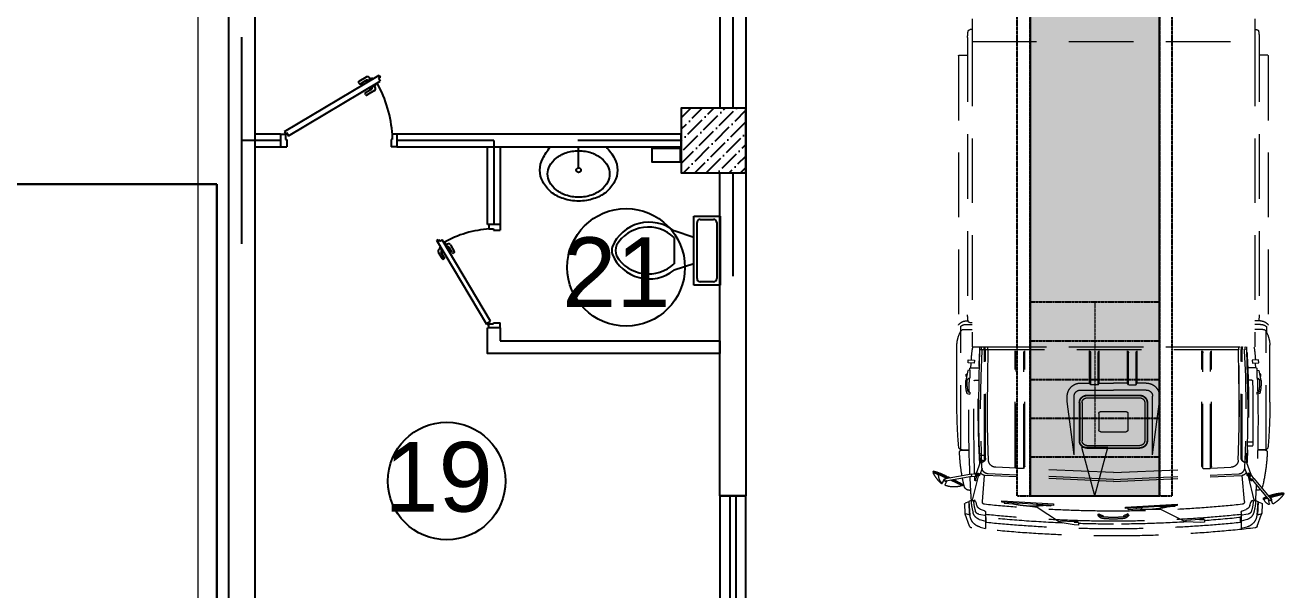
# Model space of a CAD drawing. Header units: millimetres. Extents: x 42452 to 2852333, y -419346 to 834876.
# Drawn here: x 2524363 to 2534103, y 577583 to 581954 of the extents above; entities that cross this region are included whole.
import ezdxf

# ---------------------------------------------------------------- set-up
doc = ezdxf.new("R2010")
doc.units = ezdxf.units.MM
doc.linetypes.add('( Hidden )', pattern=[0.275, 0.15, -0.125])
doc.linetypes.add('DASHED', pattern=[0.75, 0.5, -0.25])
doc.layers.add('Arakesmelerin x_tti', color=7, linetype='Continuous')
for name, color, linetype, lineweight in [('Arakesmelerin x_tti_Ном._пера__1', 7, 'Continuous', 15), ('cad-block.com_Pen_No__7', 7, 'Continuous', 60), ('memar', 7, 'Continuous', 25), ('ДВЕРИ', 7, 'Continuous', 5), ('Соедин_роз', 94, 'Continuous', 30)]:
    doc.layers.add(name, color=color, linetype=linetype, lineweight=lineweight)
doc.styles.get("Standard").update_dxf_attribs({"font": 'arial.ttf'})
doc.styles.add('СГЕНЕРИР_СТИЛЬ_1', font='arial.ttf')
doc.dimstyles.new('col mtn', dxfattribs={"dimtxt": 250, "dimasz": 100, "dimexe": 1.25, "dimexo": 0.625, "dimgap": 70, "dimtad": 1, "dimdec": 0, "dimtxsty": 'Standard', "dimblk": 'ARCHTICK', "dimcen": 2.5, "dimadec": 0, "dimazin": 0, "dimtfac": 1, "dimtdec": 0, "dimtmove": 0, "dimatfit": 3, "dimldrblk": 'ARCHTICK', "dimfxl": 300, "dimfxlon": 1, "dimlwd": 9, "dimlwe": 9, "dimarcsym": 0})

# ---------------------------------------------------------------- blocks, each defined once
blk = doc.blocks.new('qapi 700')
at = {"layer": 'ДВЕРИ', "color": 251, "lineweight": 25, "true_color": 0x636466}
for p, q in [((1281619.6, 90085.8), (1281659.2, 90085.8)), ((1281651.3, 89997.1), (1281651.3, 90033.9)), ((1281651.3, 90033.9), (1281659.2, 90033.9)), ((1281659.2, 90033.9), (1281659.2, 90085.8)), ((1282419.6, 90085.8), (1282379.9, 90085.8)), ((1282379.9, 90033.9), (1282379.9, 90085.2)), ((1282387.8, 90033.9), (1282379.9, 90033.9)), ((1282387.8, 89997.1), (1282387.8, 90033.9)), ((1281619.6, 89997.1), (1281651.3, 89997.1)), ((1282368.3, 90009.8), (1281734.7, 89633.4)), ((1282395.4, 89979.8), (1281741.3, 89591.2)), ((1282381.6, 89987.4), (1282368.3, 90009.8)), ((1282388.4, 89991.5), (1282381.6, 89987.4)), ((1282419.6, 89997.1), (1282387.8, 89997.1)), ((1282419.6, 89997.1), (1282387.8, 89997.1)), ((1282395.4, 89979.8), (1282388.4, 89991.5)), ((1281811.6, 89685.5), (1281761.9, 89655.9)), ((1281775.1, 89697.9), (1281825.6, 89727.9)), ((1281835.3, 89711.6), (1281794.3, 89687.2)), ((1281814.4, 89680.8), (1281811.6, 89685.5)), ((1281836.4, 89725.1), (1281838, 89722.4)), ((1281733.2, 89604.8), (1281746.9, 89612.9)), ((1281741.3, 89591.2), (1281733.2, 89604.8)), ((1281746.9, 89612.9), (1281734.7, 89633.4)), ((1281761.9, 89655.9), (1281764.7, 89651.2)), ((1281776.4, 89664.6), (1281769.5, 89676.2)), ((1281785, 89616.9), (1281787.4, 89612.9)), ((1281787.4, 89612.9), (1281837.2, 89642.5)), ((1281791.5, 89676.3), (1281792.8, 89674.3)), ((1281802, 89621.6), (1281809.2, 89609.3)), ((1281819.9, 89628.6), (1281818.3, 89631.3)), ((1281871.8, 89650.1), (1281830.8, 89625.8)), ((1281831, 89603.8), (1281881.5, 89633.8)), ((1281837.2, 89642.5), (1281834.8, 89646.5)), ((1281884.3, 89644.7), (1281882.7, 89647.4))]:
    blk.add_line(p, q, dxfattribs=at)
for centre, radius, start, end in [((1282471.1, 90051.9), 821.4, 183.40765, 209.57059), ((1281783.2, 89684.3), 15.9, 120.71329, 210.71329), ((1281798.4, 89680.4), 7.94, 120.71329, 210.71329), ((1281829.6, 89721.1), 7.94, 30.71329, 120.71329), ((1281831.2, 89718.4), 7.94, 300.71329, 30.71329), ((1281822.9, 89617.4), 15.9, 210.71329, 300.71329), ((1281826.8, 89632.6), 7.94, 210.71329, 300.71329), ((1281875.8, 89643.3), 7.94, 30.71329, 120.71329), ((1281877.4, 89640.6), 7.94, 300.71329, 30.71329)]:
    blk.add_arc(centre, radius, start, end, dxfattribs=at)
blk = doc.blocks.new('MAS1')
at = {"layer": 'cad-block.com_Pen_No__7', "color": 252, "linetype": 'DASHED', "lineweight": 9, "ltscale": 1000, "true_color": 0x939598}
for p, q in [((136685.5, 768058.2), (136685.5, 767882.4)), ((138873, 768058.2), (138873, 767882.4)), ((136651.3, 767914.1), (136651.3, 765765.5)), ((136685.5, 767973.9), (136670.6, 767973.9)), ((138873, 767973.9), (138887.9, 767973.9)), ((138907.2, 767914.1), (138907.2, 765765.5)), ((138873, 767882.4), (136685.5, 767882.4)), ((136685.5, 767882.4), (136685.5, 765518.8)), ((138873, 767882.4), (138873, 765518.8)), ((136580.5, 767771.8), (136580.5, 765772.4)), ((136580.5, 767771.8), (136580.5, 765599.3)), ((136580.5, 767771.8), (136580.5, 765772.4)), ((136580.5, 767771.8), (136580.5, 765599.3)), ((136584, 767776.4), (136651.3, 767776.4)), ((138974.5, 767776.4), (138907.2, 767776.4)), ((138978, 767771.8), (138978, 765772.4)), ((138978, 767771.8), (138978, 765599.3)), ((136595.2, 765675.7), (136595.2, 765633.5)), ((136622.1, 765654.1), (136685.5, 765654.1)), ((136642, 765719.5), (136685.5, 765719.5)), ((136642, 765692.7), (136685.5, 765692.7)), ((138873, 765705.7), (138887.9, 765705.7)), ((138916.5, 765692.7), (138873, 765692.7)), ((138936.5, 765654.1), (138873, 765654.1)), ((138916.5, 765719.5), (138903.6, 765719.5)), ((138963.4, 765675.7), (138963.4, 765633.5)), ((136597.6, 764723), (136597.6, 765638)), ((138960.9, 764723), (138960.9, 765638)), ((136568.4, 765089.6), (136568.4, 765532.9)), ((138873, 765518.8), (136685.5, 765518.8)), ((136740.8, 765291.9), (136746.2, 765487.2)), ((136745.1, 765472.3), (136746, 765480.5)), ((136745.7, 765497.9), (136746.4, 765518.8)), ((136746.2, 765487.2), (136746.5, 765497)), ((138812, 765497), (136746.5, 765497)), ((136755.4, 765291.9), (136763.7, 765487.2)), ((136758.7, 765499.9), (136758.7, 765515.5)), ((138797, 765518.3), (136761.5, 765518.3)), ((136763.7, 765487.2), (136764.5, 765497)), ((136779.5, 765499.9), (136779.5, 765515.5)), ((136782.4, 764651.6), (136782.4, 765497)), ((136787, 765499.9), (136787, 765515.5)), ((136789.8, 764655.7), (136789.8, 765497)), ((136806.6, 764875.3), (136806.6, 765518.8)), ((136807.3, 765499.9), (136807.3, 765515.5)), ((136808, 765291.2), (136810.1, 765497)), ((137019.5, 764593.4), (137019.5, 765487.2)), ((137027.3, 764577.6), (137027.3, 765471.5)), ((137085.9, 764576.2), (137085.9, 765471.5)), ((137093.7, 764593.4), (137093.7, 765487.2)), ((137595.7, 765239.9), (137595.7, 765487.2)), ((137603.5, 765224.2), (137603.5, 765471.5)), ((137662.1, 765224.2), (137662.1, 765471.5)), ((137669.9, 765239.9), (137669.9, 765487.2)), ((137888.6, 765239.9), (137888.6, 765487.2)), ((137896.5, 765224.2), (137896.5, 765471.5)), ((137955, 765224.2), (137955, 765471.5)), ((137962.9, 765239.9), (137962.9, 765487.2)), ((138464.8, 764593.4), (138464.8, 765487.2)), ((138472.6, 764576.2), (138472.6, 765471.5)), ((138531.2, 764577.6), (138531.2, 765471.5)), ((138539, 764593.4), (138539, 765487.2)), ((138750.5, 765291.2), (138748.4, 765497)), ((138751.3, 765499.9), (138751.3, 765515.5)), ((138768.7, 764655.7), (138768.7, 765497)), ((138771.6, 765499.9), (138771.6, 765515.5)), ((138776.1, 764651.6), (138776.1, 765497)), ((138779, 765499.9), (138779, 765515.5)), ((138794.8, 765487.2), (138794.1, 765497)), ((138803.1, 765291.9), (138794.8, 765487.2)), ((138799.9, 765499.9), (138799.9, 765515.5)), ((138812.4, 765487.2), (138812, 765497)), ((138812.9, 765497.9), (138812.1, 765518.8)), ((138817.7, 765291.9), (138812.4, 765487.2)), ((138813.4, 765472.3), (138812.6, 765480.5)), ((138990.1, 765089.6), (138990.1, 765532.9)), ((136654.4, 765394.4), (136655.9, 765418.8)), ((136703.1, 765391.4), (136654.4, 765394.4)), ((136655.9, 765418.8), (136704.6, 765415.7)), ((136673.4, 765355.2), (136739.5, 765355.2)), ((136676.7, 765355.2), (136678.7, 765389.4)), ((136704.6, 765415.7), (136703.1, 765391.4)), ((138885.1, 765355.2), (138819, 765355.2)), ((138902.7, 765418.8), (138853.9, 765415.7)), ((138853.9, 765415.7), (138855.4, 765391.4)), ((138855.4, 765391.4), (138904.2, 765394.4)), ((138881.9, 765355.2), (138879.9, 765389.4)), ((138904.2, 765394.4), (138902.7, 765418.8)), ((136653.6, 765335.7), (136637, 765257.6)), ((136638.9, 765288.9), (136638.9, 765308.4)), ((136638.9, 765308.4), (136647.8, 765308.4)), ((136638.9, 765288.9), (136643.6, 765288.9)), ((136668.2, 765337.7), (136653.6, 765335.7)), ((136668.2, 765337.7), (136668.2, 765277.1)), ((136706.9, 765260.5), (136736.3, 765260.5)), ((136737.4, 765047.8), (136740.8, 765292)), ((136804.6, 765047.5), (136808, 765291.2)), ((138753.9, 765047.5), (138750.5, 765291.2)), ((138821.2, 765047.8), (138817.7, 765292)), ((138851.6, 765260.5), (138822.2, 765260.5)), ((138890.3, 765337.7), (138905, 765335.7)), ((138890.3, 765337.7), (138890.3, 765277.1)), ((138905, 765335.7), (138921.6, 765257.6)), ((138919.6, 765308.4), (138910.8, 765308.4)), ((138919.6, 765288.9), (138914.9, 765288.9)), ((138919.6, 765288.9), (138919.6, 765308.4)), ((136668.2, 765166.8), (136655.6, 765168.6)), ((136668.2, 765166.8), (136668.2, 765153.1)), ((137524.4, 765237.9), (137595.9, 765237.9)), ((137524.4, 765237.9), (137595.9, 765237.9)), ((137524.4, 765184.4), (137779.3, 765184.4)), ((137602.9, 765224.8), (137596.6, 765236.1)), ((137660.9, 765223.8), (137604.6, 765223.8)), ((137662.6, 765224.8), (137668.9, 765236.1)), ((137669.6, 765237.9), (137779.3, 765237.9)), ((137888.9, 765237.9), (137779.3, 765237.9)), ((138034.1, 765184.4), (137779.3, 765184.4)), ((137895.9, 765224.8), (137889.6, 765236.1)), ((137897.6, 765223.8), (137953.9, 765223.8)), ((137955.6, 765224.8), (137961.9, 765236.1)), ((138034.1, 765237.9), (137962.6, 765237.9)), ((138034.1, 765237.9), (137962.6, 765237.9)), ((138890.3, 765166.8), (138902.9, 765168.6)), ((138890.3, 765166.8), (138890.3, 765153.1)), ((136646.7, 765157), (136668.2, 765153.1)), ((137422.1, 765096.5), (137422.1, 765135.6)), ((137475.6, 764681.5), (137422.1, 765096.6)), ((137475.6, 764681.5), (137475.6, 765135.6)), ((137515.7, 765086.4), (137515.7, 764792.2)), ((137518.9, 765086.4), (137518.9, 764792.2)), ((137536.6, 765086.9), (137536.6, 764791.7)), ((137985, 765144.3), (137573.6, 765144.3)), ((137985, 765141.1), (137573.6, 765141.1)), ((137985, 765123.4), (137573.6, 765123.4)), ((138022, 765086.9), (138022, 764791.7)), ((138039.7, 765086.4), (138039.7, 764792.2)), ((138042.8, 765086.4), (138042.8, 764792.2)), ((138083, 764681.5), (138083, 765135.6)), ((138083, 764681.5), (138136.5, 765096.6)), ((138136.5, 765096.5), (138136.5, 765135.6)), ((138911.8, 765157), (138890.3, 765153.1)), ((136738.3, 764901), (136737.4, 765047.7)), ((136805.6, 764902), (136804.6, 765047.5)), ((137666.9, 765002.8), (137666.9, 764875.8)), ((137876.9, 765017.5), (137681.6, 765017.5)), ((137891.6, 765002.8), (137891.6, 764875.8)), ((138752.9, 764902), (138753.9, 765047.5)), ((138820.2, 764901), (138821.2, 765047.7)), ((136742.7, 764705.4), (136738.3, 764901)), ((136810, 764707.5), (136805.6, 764902)), ((138748.6, 764707.5), (138752.9, 764902)), ((138815.8, 764705.4), (138820.2, 764901)), ((136700.8, 764782), (136738.2, 764782)), ((137876.9, 764861.1), (137681.6, 764861.1)), ((136603, 764718.5), (136663.1, 764718.5)), ((136609, 764720.5), (136663.1, 764720.5)), ((136701.2, 764750.7), (136739.3, 764750.7)), ((136746.1, 764617.1), (136742.7, 764705.4)), ((136753.4, 764692.5), (136749.8, 764629.7)), ((136756.3, 764695.3), (136758.8, 764695.3)), ((136812.4, 764643.1), (136810, 764707.5)), ((137985, 764755.2), (137573.6, 764755.2)), ((137985, 764737.5), (137573.6, 764737.5)), ((137985, 764734.3), (137573.6, 764734.3)), ((138746.1, 764643.1), (138748.6, 764707.5)), ((138812.1, 764680.6), (138777.4, 764680.6)), ((138802.2, 764695.3), (138799.7, 764695.3)), ((138805.1, 764692.5), (138808.7, 764629.7)), ((138812.4, 764617.1), (138815.8, 764705.4)), ((138955.5, 764718.5), (138895.4, 764718.5)), ((138949.6, 764720.5), (138895.5, 764720.5)), ((136748.7, 764624.2), (136717.3, 764537.1)), ((136763.7, 764579.6), (136744.9, 764527.2)), ((137026.4, 764578.8), (136869.2, 764586)), ((137026.7, 764578.2), (137020.5, 764589.6)), ((137083.9, 764576.2), (137029.3, 764576.2)), ((137779.3, 764544.8), (137085.9, 764576.2)), ((137086.5, 764578.2), (137092.7, 764589.6)), ((137779.3, 764544.8), (138472.6, 764576.2)), ((138472.1, 764578.2), (138465.8, 764589.6)), ((138474.6, 764576.2), (138529.3, 764576.2)), ((138531.8, 764578.2), (138538.1, 764589.6)), ((138532.1, 764578.8), (138689.4, 764586)), ((138812.1, 764641.6), (138777.4, 764641.6)), ((138794.8, 764579.6), (138813.7, 764527.2)), ((138809.8, 764624.2), (138841.2, 764537.1)), ((136693, 764500.4), (136561.1, 764343.3)), ((136706.4, 764489.1), (136574.6, 764332)), ((136688.6, 764332.5), (136734.5, 764517.9)), ((136693, 764500.4), (136710.3, 764524.1)), ((136693, 764500.4), (136706.4, 764489.1)), ((136706.4, 764489.1), (136726.8, 764510.3)), ((136716.5, 764531.5), (136710.3, 764524.1)), ((136710.3, 764524.1), (136726.8, 764510.3)), ((136716, 764486), (136720.1, 764503.4)), ((136732.9, 764517.6), (136726.8, 764510.3)), ((136765.3, 764320.7), (136783.1, 764522.7)), ((137779.3, 764477.5), (136786.3, 764522.4)), ((137779.3, 764477.5), (138772.2, 764522.4)), ((138793.2, 764320.7), (138775.4, 764522.7)), ((138869.9, 764332.5), (138824, 764517.9)), ((138842.5, 764486), (138834.7, 764519.4)), ((138835.4, 764519.9), (138844.8, 764518.2)), ((138839.9, 764540.9), (138848.5, 764539.4)), ((138844.8, 764518.2), (138848.5, 764539.4)), ((138874, 764515), (138844.8, 764518.2)), ((138877, 764532.4), (138848.5, 764539.4)), ((138874, 764515), (138877, 764532.4)), ((138874, 764515), (139076, 764479.4)), ((138877, 764532.4), (139079, 764496.7)), ((138943.7, 764451.5), (139023.5, 764488.7)), ((138944.4, 764446.4), (139031.9, 764487.2)), ((138947.8, 764442.6), (139040.3, 764485.7)), ((139051.3, 764501.6), (139132.2, 764539.4)), ((139059.7, 764500.2), (139135.6, 764535.6)), ((139068, 764498.7), (139136.4, 764530.5)), ((139080.3, 764451.4), (139068.3, 764480.8)), ((139101.3, 764467.1), (139087.4, 764493.3)), ((139103.5, 764461.6), (139087.5, 764493.2)), ((139131, 764528.1), (139131.5, 764527)), ((139175.8, 764547.7), (139131.5, 764527.1)), ((139132.2, 764539.4), (139135.6, 764535.6)), ((139132.5, 764539.1), (139170.9, 764557)), ((139135.6, 764535.6), (139136.4, 764530.5)), ((139175.4, 764551.9), (139135.9, 764533.4)), ((139171.8, 764542.3), (139170.4, 764545.2)), ((139170.9, 764557), (139175.4, 764551.9)), ((139175.4, 764551.9), (139175.8, 764547.7)), ((136463.9, 764389.3), (136460.3, 764383.5)), ((136460.3, 764383.5), (136460.8, 764379.3)), ((136460.3, 764383.5), (136570.2, 764354.1)), ((136460.8, 764379.3), (136567.4, 764350.8)), ((136574.8, 764359.6), (136463.9, 764389.3)), ((136666.3, 764408), (136675.9, 764408)), ((138892.2, 764408), (138882.6, 764408)), ((138943.7, 764451.5), (138944.4, 764446.4)), ((138944.4, 764446.4), (138947.8, 764442.6)), ((138953.1, 764445.1), (138953.2, 764444.9)), ((136465.6, 764374.7), (136466.4, 764377.8)), ((136546.9, 764307.1), (136557.1, 764340.9)), ((136571.7, 764304.5), (136578.8, 764335.1)), ((136586.1, 764345.7), (136618.3, 764337.1)), ((136588.9, 764349), (136620.7, 764340.5)), ((136620.5, 764347.3), (136593.5, 764354.6)), ((136611.2, 764333.2), (136612.6, 764338.6)), ((136620.7, 764340.5), (136618.3, 764337.1)), ((136620.5, 764347.3), (136620.7, 764340.5)), ((136628.3, 764301.9), (136630.8, 764232)), ((136660, 764318.8), (136632, 764307.5)), ((136662.7, 764321.8), (136659.9, 764321.7)), ((136659.9, 764321.7), (136663.6, 764214.4)), ((136677.7, 764328.9), (136660.7, 764320.9)), ((136660.7, 764320.9), (136669.4, 764215.8)), ((136687.2, 764328.9), (136677.7, 764328.9)), ((136685.2, 764332.5), (136688.6, 764332.5)), ((136687.9, 764328.9), (136687.9, 764332.5)), ((136707.5, 764330.8), (136694.5, 764325.6)), ((136712.4, 764315.2), (136707.5, 764330.8)), ((136716.3, 764315.2), (136712.4, 764315.2)), ((136723.4, 764290.8), (136716.3, 764315.2)), ((137286, 764301.6), (137285.3, 764289.9)), ((137285.3, 764289.9), (137685, 764266.2)), ((137685.7, 764277.9), (137286, 764301.6)), ((137303.9, 764288.8), (137303.5, 764282)), ((137303.5, 764282), (137410.7, 764275.7)), ((137410.7, 764275.7), (137411.1, 764282.5)), ((138642.3, 764327.7), (138242.7, 764303.3)), ((138242.7, 764303.3), (138243.4, 764291.6)), ((138243.4, 764291.6), (138643, 764316)), ((138261.9, 764292.7), (138262.3, 764285.9)), ((138262.3, 764285.9), (138369.6, 764292.4)), ((138368.7, 764273.8), (138444.3, 764286.2)), ((138369.6, 764292.4), (138369.1, 764299.3)), ((138517.7, 764301.5), (138517.3, 764308.3)), ((138624.9, 764308), (138517.7, 764301.5)), ((138624.5, 764314.8), (138624.9, 764308)), ((138643, 764316), (138642.3, 764327.7)), ((138835.1, 764290.8), (138842.3, 764315.2)), ((138842.3, 764315.2), (138846.2, 764315.2)), ((138846.2, 764315.2), (138851, 764330.8)), ((138851, 764330.8), (138864, 764325.6)), ((138873.4, 764332.5), (138869.9, 764332.5)), ((138870.6, 764328.9), (138870.6, 764332.5)), ((138871.3, 764328.9), (138880.8, 764328.9)), ((138880.8, 764328.9), (138897.8, 764320.9)), ((138897.8, 764320.9), (138889.2, 764215.8)), ((138898.6, 764321.7), (138894.9, 764214.4)), ((138895.8, 764321.8), (138898.6, 764321.7)), ((138898.5, 764318.8), (138926.5, 764307.5)), ((138930.2, 764301.9), (138927.8, 764232)), ((136667, 764129.6), (136632.1, 764223.9)), ((136663.5, 764217.3), (136634.8, 764226.6)), ((136669.5, 764214.6), (136663.6, 764214.4)), ((136780.9, 764250.1), (136752, 764260.4)), ((136790, 764237.2), (136790, 764206.6)), ((136790, 764206.6), (136790, 764113.1)), ((136794.9, 764163.1), (136794.9, 764197.7)), ((137080.3, 764188.3), (137080.8, 764195.1)), ((137105.7, 764186.4), (137080.3, 764188.3)), ((137085.7, 764181), (137086.2, 764187.9)), ((137099.3, 764180.2), (137099.8, 764186.8)), ((137105.7, 764186.4), (137106.2, 764192.8)), ((137109.8, 764184.4), (137109.6, 764179.5)), ((137217.1, 764178.1), (137109.8, 764184.4)), ((137231.3, 764169.9), (137407.6, 764257.2)), ((137407.6, 764257.2), (137484.1, 764260.5)), ((137558.9, 764266.9), (137559.3, 764273.7)), ((137666.1, 764260.5), (137558.9, 764266.9)), ((137659.6, 764215.4), (137667.4, 764225.2)), ((137666.5, 764267.3), (137666.1, 764260.5)), ((137675.1, 764211.7), (137667.4, 764225.2)), ((137667.4, 764225.2), (137700.6, 764209.6)), ((137669, 764204.1), (137675.1, 764211.7)), ((137685, 764266.2), (137685.7, 764277.9)), ((137700.6, 764209.6), (137700.6, 764206.3)), ((137891.1, 764225.2), (137857.9, 764209.6)), ((137857.9, 764209.6), (137857.9, 764206.3)), ((137883.4, 764211.7), (137891.1, 764225.2)), ((137889.6, 764204.1), (137883.4, 764211.7)), ((137898.9, 764215.4), (137891.1, 764225.2)), ((138204.1, 764165.9), (138368.7, 764273.8)), ((138763.6, 764163.1), (138763.6, 764197.7)), ((138768.5, 764237.2), (138768.5, 764198.2)), ((138768.5, 764206.6), (138768.5, 764113.1)), ((138777.6, 764250.1), (138806.5, 764260.4)), ((138889.1, 764214.6), (138894.9, 764214.4)), ((138891.5, 764129.6), (138926.4, 764223.9)), ((138895, 764217.3), (138923.7, 764226.6)), ((136747.3, 764123.9), (136790, 764113.1)), ((137075.4, 764181.6), (137074.3, 764162.1)), ((137074.3, 764162.1), (137108.4, 764160)), ((137109.6, 764179.5), (137075.4, 764181.6)), ((137108.4, 764160), (137216.2, 764163.4)), ((137216.2, 764163.4), (137217.1, 764178.1)), ((137216.6, 764170.7), (137231.3, 764169.9)), ((138082.1, 764160.9), (138048, 764158.9)), ((138048, 764158.9), (138049.2, 764139.4)), ((138049.2, 764139.4), (138083.3, 764141.4)), ((138052, 764166.1), (138051.7, 764172.9)), ((138077.4, 764167.3), (138052, 764166.1)), ((138058.2, 764159.5), (138057.9, 764166.4)), ((138071.9, 764160.3), (138071.5, 764167)), ((138077.4, 764167.3), (138077.1, 764173.7)), ((138189, 764172.3), (138081.8, 764165.8)), ((138081.8, 764165.8), (138082.1, 764160.9)), ((138083.3, 764141.4), (138189.9, 764157.7)), ((138189.9, 764157.7), (138189, 764172.3)), ((138189.5, 764165), (138204.1, 764165.9)), ((138811.2, 764123.9), (138768.5, 764113.1))]:
    blk.add_line(p, q, dxfattribs=at)
at = {"layer": 'cad-block.com_Pen_No__7', "color": 252, "linetype": 'DASHED', "lineweight": 9, "ltscale": 1000, "true_color": 0x939598, "flags": 128}
for points in [[(137779.3, 764492.1), (136809.4, 764536, -0.39005), (136762, 764583.8), (136757.4, 764705.9), (136753, 764901.2), (136752, 765047.7), (136755.4, 765291.8)], [(137779.3, 764492.1), (138749.1, 764536, 0.39005), (138796.5, 764583.8), (138801.1, 764705.9), (138805.5, 764901.2), (138806.5, 765047.7), (138803.1, 765291.8)], [(136677.7, 764328.9, 0.049602), (136693.7, 764234.1)], [(136696.9, 764320.1, 0.051562), (136711.1, 764247)], [(138861.6, 764320.1, -0.051562), (138847.4, 764247)], [(138880.8, 764328.9, -0.049602), (138864.8, 764234.1)]]:
    blk.add_lwpolyline(points, format="xyb", dxfattribs=at)
for points in [[(136739.4, 764527.4), (136731.1, 764522.6), (136722.8, 764527.4), (136722.8, 764537), (136731.1, 764541.8), (136739.4, 764537)], [(138819.1, 764527.4), (138827.4, 764522.6), (138835.7, 764527.4), (138835.7, 764537), (138827.4, 764541.8), (138819.1, 764537)]]:
    blk.add_lwpolyline(points, close=True, dxfattribs=at)
for points in [[(136737.1, 764223.5), (136753.9, 764220.1), (136781.5, 764216.3)], [(138821.5, 764223.5), (138804.7, 764220.1), (138777, 764216.3)], [(136741, 764183.2), (136753.9, 764178.6), (136790, 764169)], [(138817.5, 764183.2), (138804.7, 764178.6), (138768.5, 764169)]]:
    blk.add_lwpolyline(points, dxfattribs=at)
at = {"layer": 'cad-block.com_Pen_No__7', "color": 252, "linetype": 'DASHED', "lineweight": 9, "ltscale": 1000, "true_color": 0x939598}
for centre in [(136731.1, 764532.2), (138827.4, 764532.2)]:
    blk.add_circle(centre, 5.86, dxfattribs=at)
for centre, radius, start, end in [((136945.5, 767914.1), 294.1, 170.91528, 180), ((136670.6, 767958.1), 15.8, 90, 170.91528), ((138887.9, 767958.1), 15.8, 9.08472, 90), ((138613.1, 767914.1), 294.1, 0, 9.08472), ((136641.7, 767729.2), 74.6, 140.69752, 145.17401), ((136641.7, 767729.2), 74.6, 140.69752, 145.17401), ((138916.8, 767729.2), 74.6, 34.82599, 39.30248), ((136945.5, 765765.5), 294.1, 180, 189.08472), ((138613.1, 765765.5), 294.1, 350.91528, 0), ((136641.7, 765645), 74.6, 89.75302, 145.17401), ((136641.7, 765620.6), 72.1, 89.75302, 130.20716), ((136622.1, 765627.7), 26.4, 90, 150.197), ((138887.9, 765721.5), 15.8, 270, 350.91528), ((138916.8, 765645), 74.6, 34.82599, 90.24698), ((138916.8, 765620.6), 72.1, 49.79284, 90.24698), ((138936.5, 765627.7), 26.4, 29.803, 90), ((136802, 765524.6), 233.7, 150.197, 177.98719), ((138756.6, 765524.6), 233.7, 2.01281, 29.803), ((137321.6, 765396.2), 641.5, 168.97941, 178.11701), ((144381.8, 765050.2), 7648.4, 176.83596, 183.25318), ((136747.3, 765498.6), 1.76, 203.63036, 244.26798), ((136761.5, 765515.5), 2.83, 90, 180), ((136761.5, 765499.9), 2.83, 180, 270), ((136782.4, 765515.5), 2.83, 90, 180), ((136782.4, 765499.9), 2.83, 180, 270), ((136789.8, 765515.5), 2.83, 90, 180), ((136789.8, 765499.9), 2.83, 180, 270), ((136810.1, 765515.5), 2.83, 90, 180), ((136810.1, 765499.9), 2.83, 180, 270), ((137007.8, 765471.5), 19.5, 0, 53.1301), ((137105.4, 765471.5), 19.5, 126.8699, 180), ((137583.9, 765471.5), 19.5, 0, 53.1301), ((137681.6, 765471.5), 19.5, 126.8699, 180), ((137876.9, 765471.5), 19.5, 0, 53.1301), ((137974.6, 765471.5), 19.5, 126.8699, 180), ((138453.1, 765471.5), 19.5, 0, 53.1301), ((138550.8, 765471.5), 19.5, 126.8699, 180), ((138748.4, 765515.5), 2.83, 0, 90), ((138748.4, 765499.9), 2.83, 270, 0), ((138717.2, 765518.6), 48.8, 359.63162, 0.19369), ((138768.7, 765515.5), 2.83, 0, 90), ((138768.7, 765499.9), 2.83, 270, 0), ((138715.5, 765507.5), 58.6, 10.60497, 11.08187), ((138776.1, 765515.5), 2.83, 0, 90), ((138776.1, 765499.9), 2.83, 270, 0), ((138797, 765515.5), 2.83, 0, 90), ((138797, 765499.9), 2.83, 270, 0), ((138811.3, 765498.6), 1.76, 295.73202, 336.36964), ((131176.7, 765050.2), 7648.4, 356.74682, 3.16404), ((138236.9, 765396.2), 641.5, 1.88299, 11.02059), ((136673.4, 765350.3), 4.88, 90, 178.14933), ((137319.6, 765362.5), 641.5, 177.28777, 177.59794), ((137319.6, 765362.5), 641.5, 177.28777, 177.59794), ((138238.9, 765362.5), 641.5, 2.40206, 2.71223), ((138885.1, 765350.3), 4.88, 1.85067, 90), ((136940.4, 765236.3), 304.2, 175.98305, 195.10758), ((136952.8, 765236.6), 304.9, 176.02775, 192.88471), ((136668.2, 765257.6), 19.5, 90, 179.6797), ((146126, 764953.6), 9465.9, 178.04231, 178.70462), ((146126, 764953.6), 9465.9, 177.5969, 177.67478), ((154535.2, 764972.9), 17835.4, 179.09151, 181.46253), ((136706.9, 765255.6), 4.88, 90, 179.09151), ((138851.6, 765255.6), 4.88, 0.90849, 90), ((121023.3, 764972.9), 17835.4, 358.60326, 0.90849), ((129432.5, 764953.6), 9465.9, 2.32522, 2.4031), ((138890.3, 765257.6), 19.5, 0.3203, 90), ((129432.5, 764953.6), 9465.9, 1.29538, 1.95769), ((138605.7, 765236.6), 304.9, 347.11529, 3.97225), ((138618.1, 765236.3), 304.2, 344.89242, 4.01695), ((137524.4, 765135.6), 102.3, 90, 180), ((137524.4, 765135.6), 48.8, 90, 180), ((137603.5, 765239.9), 7.81, 180, 208.96893), ((137604.6, 765225.8), 1.95, 208.96893, 270), ((137660.9, 765225.8), 1.95, 270, 331.03107), ((137662.1, 765239.9), 7.81, 331.03107, 0), ((137896.5, 765239.9), 7.81, 180, 208.96893), ((137897.6, 765225.8), 1.95, 208.96893, 270), ((137953.9, 765225.8), 1.95, 270, 331.03107), ((137955, 765239.9), 7.81, 331.03107, 0), ((138034.1, 765135.6), 102.3, 0, 90), ((138034.1, 765135.6), 48.8, 0, 90), ((140247.2, 765069.1), 3678.8, 179.68044, 185.06189), ((146126, 764953.6), 9465.9, 178.78582, 182.89373), ((137573.6, 765086.4), 57.8, 90, 180), ((137573.6, 765086.4), 54.7, 90, 180), ((137573.6, 765086.4), 37, 90, 180), ((137985, 765086.4), 57.8, 0, 90), ((137985, 765086.4), 54.7, 0, 90), ((137985, 765086.4), 37, 0, 90), ((129432.5, 764953.6), 9465.9, 357.43677, 1.21418), ((135311.4, 765069.1), 3678.8, 354.93811, 0.31956), ((137681.6, 765002.8), 14.6, 90, 180), ((137876.9, 765002.8), 14.6, 0, 90), ((137681.6, 764875.8), 14.6, 180, 270), ((137876.9, 764875.8), 14.6, 270, 0), ((137573.6, 764792.2), 57.8, 180, 270), ((137573.6, 764792.2), 54.7, 180, 270), ((137573.6, 764792.2), 37, 180, 270), ((137985, 764792.2), 54.7, 270, 0), ((137985, 764792.2), 37, 270, 0), ((137985, 764792.2), 57.8, 270, 0), ((136609, 764746.8), 26.4, 185.06189, 270), ((136603, 764703.9), 14.6, 90, 182.29688), ((137958.2, 764758.2), 1371, 182.29688, 193.37909), ((136756.3, 764692.3), 2.93, 90, 176.72951), ((138802.2, 764692.3), 2.93, 3.27049, 90), ((138949.6, 764746.8), 26.4, 270, 354.93811), ((137600.3, 764758.2), 1371, 349.96994, 357.70312), ((138955.5, 764703.9), 14.6, 357.70312, 90), ((136730.3, 764630.9), 19.5, 340.18877, 356.72951), ((136639, 764828.6), 240.7, 300.59761, 305.09867), ((136620.4, 764824.2), 247, 304.82162, 307.54171), ((136753.1, 764651.6), 29.3, 307.54171, 0), ((136760.5, 764655.7), 29.3, 305.09867, 0), ((136871.8, 764645.4), 59.5, 182.17686, 267.40995), ((137027.3, 764593.4), 7.81, 180, 208.96893), ((137028.5, 764579.2), 1.95, 208.96893, 233.88482), ((137084.7, 764579.2), 1.95, 306.11518, 331.03107), ((137085.9, 764593.4), 7.81, 331.03107, 0), ((138472.6, 764593.4), 7.81, 180, 208.96893), ((138473.8, 764579.2), 1.95, 208.96893, 233.88482), ((138530.1, 764579.2), 1.95, 306.11518, 331.03107), ((138531.2, 764593.4), 7.81, 331.03107, 0), ((138686.7, 764645.4), 59.5, 272.59005, 357.82314), ((138798, 764655.7), 29.3, 180, 234.90133), ((138805.4, 764651.6), 29.3, 180, 232.45829), ((138919.6, 764828.6), 240.7, 234.90133, 239.40239), ((138938.1, 764824.2), 247, 232.45829, 235.17838), ((138828.2, 764630.9), 19.5, 183.27049, 199.81123), ((154535.2, 764972.9), 17835.4, 181.55464, 181.56128), ((136711.3, 764487.1), 4.88, 181.56128, 346.88356), ((136731.1, 764532.2), 14.6, 160.18877, 340.18876), ((136788.2, 764562.3), 39.9, 203.97954, 267.40995), ((138770.4, 764562.3), 39.9, 272.59005, 336.02046), ((138827.4, 764532.2), 14.6, 199.81123, 19.81123), ((138847.2, 764487.1), 4.88, 193.11644, 358.43872), ((121023.3, 764972.9), 17835.4, 358.43872, 358.53632), ((129432.5, 764953.6), 9465.9, 356.69543, 357.32948), ((137600.3, 764758.2), 1371, 346.62091, 349.23528), ((139357.8, 763809.6), 763.6, 116.89465, 122.71685), ((139357.8, 763809.6), 763.6, 107.28315, 114.63798), ((139273.1, 764146.1), 423.1, 104.15818, 119.05128), ((139077.5, 764488.1), 11.2, 221.50005, 26.89712), ((139077.5, 764488.1), 11.2, 26.89712, 118.49995), ((139077.5, 764488.1), 8.79, 260, 80), ((139034.4, 764528.9), 97.7, 320.10689, 357.57784), ((138913.6, 764676.6), 293, 312.40386, 331.75968), ((139127.1, 764524.9), 4.88, 357.57784, 25), ((139167.4, 764540.2), 4.88, 331.75968, 25), ((136434.7, 763966.9), 423.1, 70.05065, 85.84182), ((136666.3, 764450.9), 43, 193.37909, 214.65049), ((136666.3, 764450.9), 43, 238.30164, 270), ((146126, 764953.6), 9465.9, 183.04982, 183.30457), ((146126, 764953.6), 9465.9, 183.30457, 183.73467), ((129432.5, 764953.6), 9465.9, 356.26533, 356.69543), ((138892.2, 764450.9), 43, 270, 346.62091), ((138957.6, 764447), 4.88, 205, 253.15195), ((139012.8, 764629.3), 195.3, 253.15195, 289.30469), ((139075.8, 764449.5), 4.88, 289.30469, 22.16445), ((139105.6, 764469.4), 4.88, 207.83555, 320.10689), ((139107.9, 764463.8), 4.88, 206.89712, 312.40386), ((136470.3, 764373.4), 4.88, 165, 218.24032), ((136696.6, 764551.7), 293, 218.24032, 237.59614), ((136542.2, 764308.5), 4.88, 237.59614, 343.10288), ((136567.9, 764337.7), 11.2, 163.10288, 346.89712), ((136567.9, 764337.7), 11.2, 101.50005, 163.10288), ((136567.9, 764337.7), 8.79, 140, 320), ((136576.5, 764303.4), 4.88, 166.89712, 292.30894), ((136556.1, 764353.1), 58.6, 292.30894, 340.09226), ((136567.9, 764337.7), 11.2, 346.89712, 358.49995), ((136434.7, 763966.9), 423.1, 64.15818, 67.53615), ((136634.2, 764302.1), 5.86, 111.98311, 182), ((136685.2, 764337.4), 4.88, 184.28612, 270), ((136687.2, 764319.2), 9.77, 5.10651, 90), ((136767.4, 764303.6), 45.9, 196.2602, 250.31667), ((136784.8, 764319), 19.5, 174.97093, 264.02719), ((137794, 773964.9), 9718.1, 264.02719, 269.91331), ((137764.6, 773964.9), 9718.1, 270.08669, 275.97281), ((138401.7, 764985.1), 700.1, 263.4398, 283.53912), ((138773.8, 764319), 19.5, 275.97281, 5.02907), ((138791.1, 764303.6), 45.9, 289.68333, 343.7398), ((138871.3, 764319.2), 9.77, 90, 174.89349), ((138873.4, 764337.4), 4.88, 270, 355.71388), ((138924.3, 764302.1), 5.86, 358, 68.01689), ((136636.6, 764232.2), 5.86, 182, 252.01689), ((136636.6, 764225.5), 4.79, 148.38251, 200.30447), ((136772.5, 764224.3), 103.5, 184.70103, 255.88567), ((136766.3, 764254), 75.2, 195.29087, 250.34618), ((136743.8, 764257), 34.2, 196.91325, 258.54125), ((136776.3, 764237.2), 13.7, 0, 70.31667), ((136780.2, 764206.6), 9.77, 0, 82.30395), ((137794, 773886.8), 9718.1, 264.07023, 269.91331), ((137794, 773864.3), 9718.1, 264.07023, 265.75674), ((137525.6, 764959.4), 700.1, 256.55627, 276.65559), ((137735.8, 764268.5), 92.8, 214.86056, 224.03186), ((137704.2, 764237.9), 48.8, 224.03186, 264.01134), ((137702.8, 764245.9), 43.9, 231.02014, 263.94138), ((137779.3, 764966.5), 768.6, 263.94138, 270), ((137779.3, 764953.8), 768.6, 264.01134, 270), ((137705.5, 764206.3), 4.88, 180, 264.46021), ((137764.6, 773886.8), 9718.1, 270.08669, 275.92977), ((137779.3, 764966.5), 768.6, 270, 276.05862), ((137779.3, 764953.8), 768.6, 270, 275.98866), ((137853, 764206.3), 4.88, 275.53979, 0), ((137854.4, 764237.9), 48.8, 275.98866, 315.96814), ((137855.8, 764245.9), 43.9, 276.05862, 308.97986), ((137822.8, 764268.5), 92.8, 315.96814, 325.13944), ((137764.6, 773864.3), 9718.1, 272.39135, 275.92977), ((138782.2, 764237.2), 13.7, 109.68333, 180), ((138778.3, 764206.6), 9.77, 97.69605, 180), ((138786, 764224.3), 103.5, 284.11433, 355.29897), ((138792.2, 764254), 75.2, 289.65382, 344.70913), ((138814.7, 764257), 34.2, 281.45875, 343.08675), ((138921.9, 764232.2), 5.86, 287.98311, 358), ((138921.9, 764225.5), 4.79, 339.69553, 31.61749), ((136685.3, 764136.3), 19.5, 200.30447, 263.48454), ((137779.3, 773714.9), 9660.4, 263.48454, 276.51546), ((136799.8, 764163.1), 4.88, 180, 264.278), ((137779.3, 773938.5), 9829.2, 264.278, 275.722), ((137794, 773864.3), 9718.1, 266.59013, 269.91331), ((137764.6, 773864.3), 9718.1, 270.08669, 271.67431), ((138758.8, 764163.1), 4.88, 275.722, 0), ((138873.2, 764136.3), 19.5, 276.51546, 339.69553)]:
    blk.add_arc(centre, radius, start, end, dxfattribs=at)
blk = doc.blocks.new('Линия_324', base_point=(1823131.7, -1670291.3))
at = {"layer": 'Arakesmelerin x_tti', "linetype": 'Continuous', "lineweight": 0, "true_color": 0x000000}
blk.add_hatch(color=18, dxfattribs=at).paths.add_polyline_path([(1823131.7, -1672091.3), (1823231.7, -1671718.1), (1823031.7, -1671718.1)])
at = {"layer": 'Arakesmelerin x_tti_Ном._пера__1', "linetype": '( Hidden )'}
blk.add_line((1823131.7, -1670591.3), (1823131.7, -1671718.1), dxfattribs=at)
at = {"layer": 'Arakesmelerin x_tti_Ном._пера__1', "linetype": 'Continuous'}
for p, q in [((1823131.7, -1672091.3), (1823031.7, -1671718.1)), ((1823031.7, -1671718.1), (1823231.7, -1671718.1)), ((1823131.7, -1672091.3), (1823231.7, -1671718.1))]:
    blk.add_line(p, q, dxfattribs=at)
blk = doc.blocks.new('_ArchTick')
at = {"color": 0, "linetype": 'ByBlock', "const_width": 0.15}
blk.add_lwpolyline([(-0.5, -0.5), (0.5, 0.5)], dxfattribs=at)
blk = doc.blocks.new('*D209')
at = {"layer": 'Defpoints', "color": 0, "lineweight": 30, "transparency": 16777216}
for p in [(2525703, 600311.6), (2525939.9, 600311.6), (2525939.7, 576311.2)]:
    blk.add_point(p, dxfattribs=at)
at = {"layer": 'memar', "color": 0, "lineweight": 9, "transparency": 16777216}
for p, q in [((2525939.3, 600311.6), (2525701.7, 600311.6)), ((2525703, 576311.2), (2525703, 600311.6)), ((2525939.1, 576311.2), (2525701.7, 576311.2))]:
    blk.add_line(p, q, dxfattribs=at)
at = {"layer": 'memar', "color": 0, "lineweight": 9, "transparency": 16777216, "xscale": 100, "yscale": 100, "zscale": 100}
for p, rotation in [((2525703, 600311.6), 90), ((2525703, 576311.2), 270)]:
    blk.add_blockref('_ArchTick', p, dxfattribs=dict(at, rotation=rotation))
at = {"layer": 'memar', "color": 0, "lineweight": 25, "transparency": 16777216, "insert": (2525505.3, 588311.4), "char_height": 250, "attachment_point": 5, "rotation": 90}
blk.add_mtext('24000', dxfattribs=at)

msp = doc.modelspace()

# ---------------------------------------------------------------- hatches: boundary and pattern name
at = {"layer": 'memar', "linetype": 'Continuous', "lineweight": 25}
msp.add_hatch(color=256, dxfattribs=at).paths.add_polyline_path([(2533140.06035, 585311.57849), (2532140.06035, 585311.57849), (2532140.06035, 578311.57849), (2533140.06035, 578311.57849)])
at = {"layer": 'memar', "lineweight": 25}
h = msp.add_hatch(dxfattribs=at)
h.set_pattern_fill('ANSI36', color=256, scale=500)
h.set_pattern_definition([(45, (827242.44, 2863409.09), (33.1456304, 121.533978), [156.25, -31.25, 0, -31.25])])
h.paths.add_polyline_path([(2529440.05661, 581311.57411), (2529440.05661, 580811.57411), (2529940.05661, 580811.57411), (2529940.05661, 581311.57411)])

# ---------------------------------------------------------------- linework, layer by layer
at = {"layer": 'memar', "linetype": '( Hidden )', "lineweight": 25}
for p, q in [((2532040.06035, 578311.57849), (2532040.06035, 585411.57849)), ((2533240.06035, 578311.57849), (2533240.06035, 585411.57849)), ((2532140.06035, 579811.57849), (2532140.06035, 585311.57849)), ((2533140.06035, 585311.57849), (2533140.06035, 579811.57849)), ((2532140.06035, 578311.57849), (2532140.06035, 579811.57849)), ((2532140.06035, 578311.57849), (2532140.06035, 579811.57849)), ((2532140.06035, 579811.57849), (2533140.06035, 579811.57849)), ((2533140.06035, 579811.57849), (2533140.06035, 578311.57849)), ((2533140.06035, 579811.57849), (2533140.06035, 578311.57849)), ((2532140.06035, 579511.57849), (2533140.06035, 579511.57849)), ((2532140.06035, 579211.57849), (2533140.06035, 579211.57849)), ((2532140.06035, 578911.57849), (2533140.06035, 578911.57849)), ((2532140.06035, 578611.57849), (2533140.06035, 578611.57849)), ((2532040.06035, 578311.57849), (2533240.06035, 578311.57849))]:
    msp.add_line(p, q, dxfattribs=at)
at = {"layer": 'memar', "lineweight": 25}
for p, q in [((2529840.07591, 582111.57411), (2529840.07591, 581311.57411)), ((2526339.8803, 581061.57411), (2526039.8803, 581061.57411)), ((2527989.88025, 581060.96513), (2527239.8803, 581060.96513)), ((2529440.05661, 581061.57411), (2528640.05661, 581061.57411)), ((2529840.07591, 580811.57411), (2529840.07591, 580011.57411))]:
    msp.add_line(p, q, dxfattribs=at)
at = {"layer": 'memar', "color": 0, "lineweight": 25}
for p, q in [((2528039.88025, 580411.57411), (2527939.88025, 580411.57411)), ((2528039.88025, 579611.57411), (2527939.88025, 579611.57411))]:
    msp.add_line(p, q, dxfattribs=at)
at = {"layer": 'memar', "color": 251, "linetype": 'Continuous', "lineweight": 25, "true_color": 0x636466}
for p, q in [((2529536.85675, 579942.64413), (2529536.85675, 580476.04413)), ((2529536.85675, 580476.04413), (2529740.05675, 580476.04413)), ((2529562.25675, 579993.44413), (2529562.25675, 580425.24413)), ((2529587.65675, 580450.64413), (2529689.25675, 580450.64413)), ((2529714.65675, 580425.24413), (2529714.65675, 579993.44413)), ((2529740.05675, 580476.04413), (2529740.05675, 579942.64413)), ((2529536.85675, 580310.94413), (2529384.45675, 580361.74413)), ((2529384.45675, 580310.94413), (2529384.45675, 580107.74413)), ((2529536.85675, 580107.74413), (2529384.45675, 580056.94413)), ((2529740.05675, 579942.64413), (2529536.85675, 579942.64413)), ((2529689.25675, 579968.04413), (2529587.65675, 579968.04413))]:
    msp.add_line(p, q, dxfattribs=at)
at = {"layer": 'memar', "color": 0, "lineweight": 25}
for points in [[(2525939.8803, 580811.57411), (2525939.8803, 600311.57411)], [(2526139.8803, 600311.57411), (2526139.87857, 576311.19655)], [(2529939.8803, 587111.57411), (2529939.8803, 578311.19628)], [(2529740.05675, 581311.57411), (2529739.8803, 586411.57411)], [(2526339.8803, 581111.57411), (2526139.8803, 581111.57411), (2526139.8803, 581011.57411), (2526342.40568, 581012.095)], [(2526339.8803, 581111.57411), (2526339.8803, 581011.57411)], [(2527239.8803, 581012.095), (2529440.05661, 581011.57411), (2529440.05661, 581111.57411), (2527239.8803, 581111.57411)], [(2527239.8803, 581111.57411), (2527239.8803, 581011.57411)], [(2527939.88025, 580411.57411), (2527939.88025, 581011.57411), (2528039.88025, 581011.57411), (2528039.88025, 580411.57411)], [(2525939.87899, 576311.19655), (2525939.8803, 580811.57411)], [(2529739.8803, 578311.19628), (2529739.8803, 580811.57411)], [(2527939.88025, 579511.57411), (2527939.88025, 579611.57411)], [(2528039.88025, 579611.57411), (2528039.88025, 579511.57411)], [(2528039.88025, 579511.57411), (2529739.8803, 579511.57411), (2529739.8803, 579411.57411), (2527939.88025, 579411.57411), (2527939.88025, 579511.57411)], [(2529739.8803, 578311.19628), (2529939.8803, 578311.19628)]]:
    msp.add_lwpolyline(points, dxfattribs=at)
at = {"layer": 'memar', "color": 0, "lineweight": 25, "flags": 128}
for points in [[(2532140.06035, 585311.57849), (2532140.06035, 578311.57849)], [(2532140.06035, 585311.57849), (2532140.06035, 578311.57849)], [(2533140.06035, 578311.57849), (2533140.06035, 585311.57849)], [(2532140.06035, 578311.57849), (2533140.06035, 578311.57849)]]:
    msp.add_lwpolyline(points, dxfattribs=at)
at = {"layer": 'memar', "lineweight": 25}
for points in [[(2526039.8803, 581061.57411), (2526039.8803, 581861.57411)], [(2526039.8803, 580261.57411), (2526039.8803, 581061.57411)], [(2527989.88025, 581062.18309), (2527989.88025, 580411.57411)]]:
    msp.add_lwpolyline(points, dxfattribs=at)
at = {"layer": 'memar', "color": 3, "lineweight": 25}
msp.add_lwpolyline([(2529940.05661, 581311.57411), (2529440.05661, 581311.57411), (2529440.05661, 580811.57411), (2529940.05661, 580811.57411)], close=True, dxfattribs=at)
at = {"layer": 'memar', "color": 251, "linetype": 'Continuous', "lineweight": 25, "true_color": 0x636466, "flags": 128}
for points in [[(2528646.13447, 580592.14787, -0.080166898), (2528528.52763, 580611.12619, -0.0889226875), (2528434.00243, 580662.44224, -0.1049567332), (2528367.80735, 580743.15314, -0.1200112169), (2528346.13447, 580832.14787, -0.1200112169), (2528367.80735, 580921.1426, -0.040340987), (2528426.43307, 581011.57411)], [(2528858.35594, 581011.71183, -0.0716481378), (2528924.46159, 580921.1426, -0.1200112169), (2528946.13447, 580832.14787, -0.1200112169), (2528924.46159, 580743.15314, -0.1049567332), (2528858.2665, 580662.44224, -0.0889226875), (2528763.7413, 580611.12619, -0.080166898), (2528646.13447, 580592.14787)]]:
    msp.add_lwpolyline(points, format="xyb", dxfattribs=at)
msp.add_lwpolyline([(2528646.13447, 580622.14787, -0.080166898), (2528547.40068, 580638.08063, -0.0889226875), (2528471.48414, 580679.29437, -0.1049567332), (2528421.08898, 580740.7406, -0.1200112169), (2528406.13447, 580802.14787, -0.1200112169), (2528421.08898, 580863.55513, -0.1049567332), (2528471.48414, 580925.00137, -0.0889226875), (2528547.40068, 580966.21511, -0.080166898), (2528646.13447, 580982.14787, -0.080166898), (2528744.86826, 580966.21511, -0.0889226875), (2528820.7848, 580925.00137, -0.1049567332), (2528871.17996, 580863.55513, -0.1200112169), (2528886.13447, 580802.14787, -0.1200112169), (2528871.17996, 580740.7406, -0.1049567332), (2528820.7848, 580679.29437, -0.0889226875), (2528744.86826, 580638.08063, -0.080166898)], format="xyb", close=True, dxfattribs=at)
msp.add_lwpolyline([(2528646.13447, 580850.14849), (2528646.13447, 581012.14849)], dxfattribs=at)
at = {"layer": 'memar', "color": 1, "lineweight": 25}
msp.add_lwpolyline([(2529213.8752, 581002.18148), (2529431.25853, 581002.18148), (2529431.25853, 580892.71541), (2529213.8752, 580892.71541)], close=True, dxfattribs=at)
at = {"layer": 'memar', "color": 0, "lineweight": 25}
msp.add_lwpolyline([(2529939.8803, 576711.19628), (2529939.8803, 578311.19628), (2529739.8803, 578311.19628), (2529739.8803, 576711.19628)], close=True, dxfattribs=at)
at = {"layer": 'memar', "color": 146, "lineweight": 25, "true_color": 0x105689}
msp.add_lwpolyline([(2529864.8803, 578311.19628), (2529814.8803, 578311.19628), (2529814.8803, 576711.19628), (2529864.8803, 576711.19628)], close=True, dxfattribs=at)
at = {"layer": 'memar', "color": 251, "linetype": 'Continuous', "lineweight": 25, "true_color": 0x636466}
msp.add_circle((2528646.13447, 580832.14849), 18, dxfattribs=at)
at = {"layer": 'memar', "color": 0, "lineweight": 25}
msp.add_circle((2529013.20756, 580079.16975), 454.87332, dxfattribs=at)
at = {"layer": 'memar', "lineweight": 25}
msp.add_circle((2527624.94109, 578425.11074), 454.87332, dxfattribs=at)
at = {"layer": 'memar', "color": 251, "linetype": 'Continuous', "lineweight": 25, "true_color": 0x636466}
for centre, radius, start, end in [((2529191.91278, 580119.94822), 309.09347, 51.469293646, 157.97156673), ((2529584.48175, 580428.41913), 22.45064, 81.869899991, 188.130099998), ((2529692.43175, 580428.41913), 22.45064, 351.869900002, 98.130100009), ((2529185.89515, 580102.66629), 287.76133, 46.367907831, 148.946993425), ((2529003.45756, 580209.34405), 101.6, 164.860529219, 195.139471674), ((2529031.99454, 580209.34405), 101.6, 155.731825943, 204.268175251), ((2529191.91218, 580298.7404), 309.09311, 202.028565327, 308.530890318), ((2529185.89455, 580316.02244), 287.76115, 211.053176063, 313.632274559), ((2529584.48175, 579990.26913), 22.45064, 171.869900002, 278.130102004), ((2529692.43175, 579990.26913), 22.45064, 261.869899991, 8.130099998)]:
    msp.add_arc(centre, radius, start, end, dxfattribs=at)
at = {"layer": 'Соедин_роз'}
for q in [(2517178.88162, 580723.99113), (2525846.95959, 573858.13898)]:
    msp.add_line((2525846.95959, 580723.99113), q, dxfattribs=at)

# ---------------------------------------------------------------- block references
at = {"layer": 'memar', "color": 1, "lineweight": 25, "xscale": -1}
msp.add_blockref('MAS1', (2670563.34702, -186054.63915), dxfattribs=at)
at = {"layer": 'memar', "lineweight": 25, "xscale": 1.121843277023546, "yscale": 1.121843277023546, "zscale": 1.121843277023546, "rotation": 180}
msp.add_blockref('qapi 700', (3965016.21594, 682074.19548), dxfattribs=at)
at = {"layer": 'memar', "color": 0, "lineweight": 25, "xscale": 0.9953281457183203, "yscale": 0.9953281457183203, "zscale": 0.9953281457183203, "rotation": 270}
msp.add_blockref('qapi 700', (2438374.99111, 1856039.89988), dxfattribs=at)
at = {"layer": 'memar', "linetype": '( Hidden )', "lineweight": 25, "xscale": -1}
msp.add_blockref('Линия_324', (2532640.06035, 580111.57849), dxfattribs=at)

# ---------------------------------------------------------------- texts
at = {"layer": 'memar', "linetype": 'Continuous', "lineweight": 25, "char_height": 540, "style": 'СГЕНЕРИР_СТИЛЬ_1'}
for s, insert, attachment_point in [('21', (2529357.47003, 579771.57449), 9), ('19', (2527981.58987, 578728.10476), 3)]:
    msp.add_mtext(s, dxfattribs=dict(at, insert=insert, attachment_point=attachment_point))

# ---------------------------------------------------------------- dimensions: what is measured, and where the dimension line sits
at = {"layer": 'memar', "lineweight": 25}
dim = msp.add_linear_dim(base=(2525702.9615, 600311.57411), p1=(2525939.70224, 576311.19655), p2=(2525939.8803, 600311.57411), angle=90, dimstyle='col mtn', override={"dimtmove": 1}, dxfattribs=at)
dim.commit()
dim.dimension.update_dxf_attribs({"geometry": '*D209', "text_midpoint": (2525505.31826, 588311.38533)})

doc.saveas('drawing.dxf')
